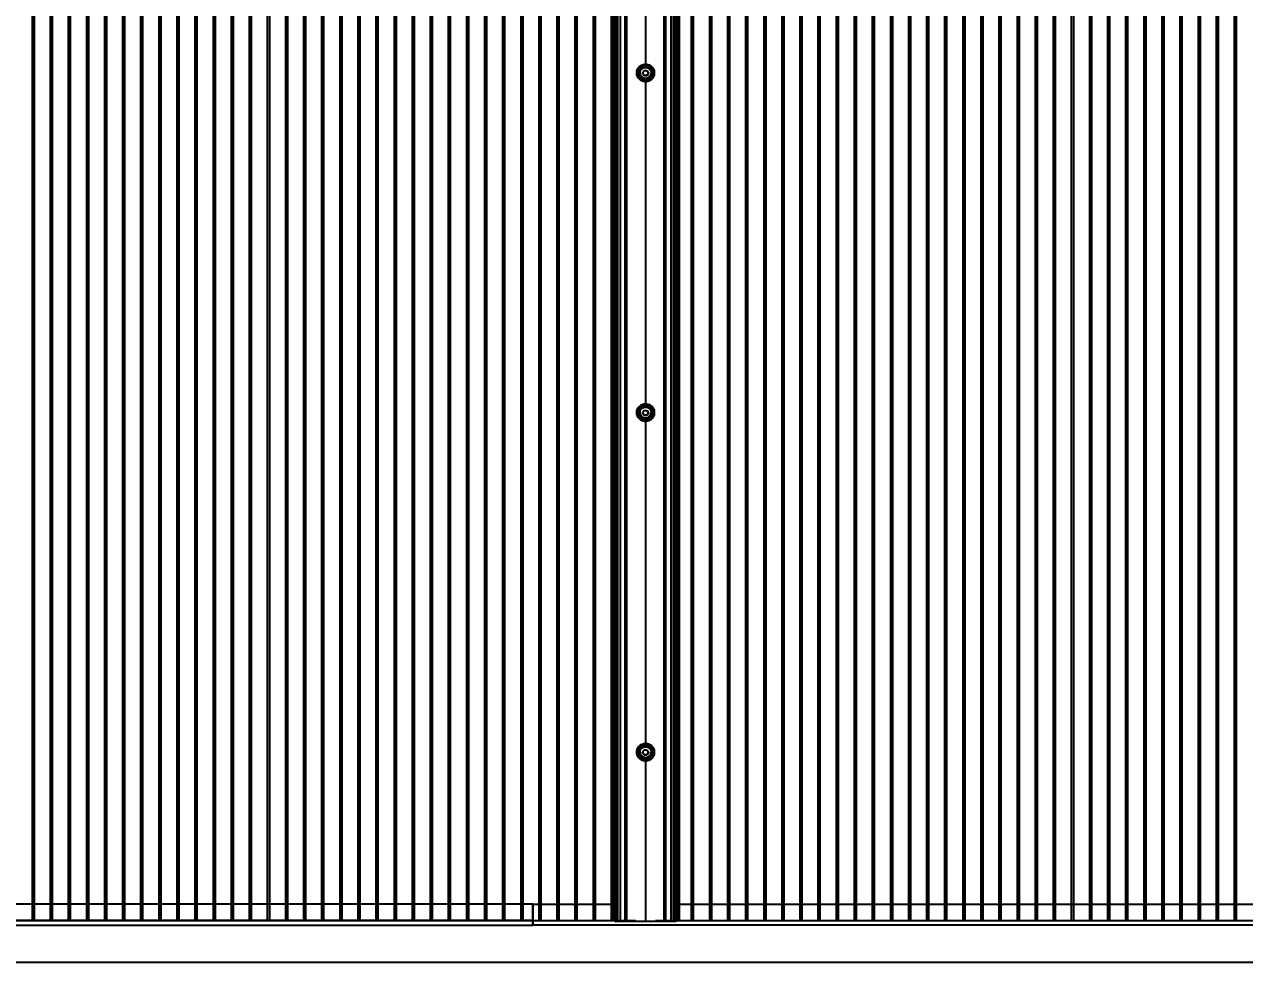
# Model space of a CAD drawing. Header units: millimetres. Extents: x 4625 to 14334, y 16216 to 31562.
# Drawn here: x 7052 to 8265, y 28708 to 29645 of the extents above; entities that cross this region are included whole.
import ezdxf

# ---------------------------------------------------------------- set-up
doc = ezdxf.new("R2010")
doc.units = ezdxf.units.MM
doc.header["$LTSCALE"] = 3
doc.layers.add('Default', color=7, linetype='Continuous')
doc.styles.get("Standard").update_dxf_attribs({"font": 'arial.ttf'})
doc.dimstyles.new('MATEUSZ', dxfattribs={"dimtxt": 35, "dimasz": 16, "dimexe": 0.18, "dimexo": 0.0625, "dimgap": 0.09, "dimtad": 0, "dimdec": 0, "dimdsep": 46, "dimtxsty": 'Standard', "dimblk": 'DOT', "dimcen": 0.09, "dimse1": 1, "dimse2": 1, "dimadec": 0, "dimazin": 0, "dimtfac": 1, "dimtdec": 0, "dimtofl": 0, "dimtmove": 0, "dimatfit": 3, "dimfxl": 1, "dimtolj": 1, "dimtzin": 0, "dimlwd": 9, "dimlwe": 9, "dimarcsym": 0})

# ---------------------------------------------------------------- blocks, each defined once
blk = doc.blocks.new('_Dot')
at = {"color": 0, "linetype": 'ByBlock', "lineweight": -2}
blk.add_line((-0.5, 0), (-1, 0), dxfattribs=at)
at = {"color": 0, "linetype": 'ByBlock', "const_width": 0.5}
blk.add_lwpolyline([(-0.25, 0, 1), (0.25, 0, 1)], format="xyb", close=True, dxfattribs=at)
blk = doc.blocks.new('*D31')
at = {"color": 0, "lineweight": 9, "transparency": 16777216}
for p, q in [((5803.9, 26303.4), (9576.2, 26303.4)), ((13713.7, 26303.4), (9941.4, 26303.4))]:
    blk.add_line(p, q, dxfattribs=at)
at = {"layer": 'Defpoints', "color": 0, "transparency": 16777216}
for p in [(5787.9, 28730), (13729.7, 28730), (13729.7, 26303.4)]:
    blk.add_point(p, dxfattribs=at)
at = {"color": 0, "lineweight": 9, "transparency": 16777216, "xscale": 16, "yscale": 16, "zscale": 16, "rotation": 180}
blk.add_blockref('_Dot', (5787.9, 26303.4), dxfattribs=at)
at = {"color": 0, "lineweight": 9, "transparency": 16777216, "xscale": 16, "yscale": 16, "zscale": 16}
blk.add_blockref('_Dot', (13729.7, 26303.4), dxfattribs=at)
at = {"color": 0, "transparency": 16777216, "insert": (9758.8, 26303.4), "char_height": 123, "attachment_point": 5}
blk.add_mtext('\\A1;7942', dxfattribs=at)

msp = doc.modelspace()

# ---------------------------------------------------------------- linework, layer by layer
at = {"layer": 'Default'}
for p, q in [((7059.6, 28753.2), (7059.6, 30572.7)), ((7061.6, 28753.2), (7061.6, 30572.7)), ((7077.6, 28753.2), (7077.6, 30572.7)), ((7079.6, 28753.2), (7079.6, 30572.7)), ((7095.6, 28753.2), (7095.6, 30572.7)), ((7097.6, 28753.2), (7097.6, 30572.7)), ((7113.6, 28753.2), (7113.6, 30572.7)), ((7115.6, 28753.2), (7115.6, 30572.7)), ((7131.6, 28753.2), (7131.6, 30572.7)), ((7133.6, 28753.2), (7133.6, 30572.7)), ((7149.6, 28753.2), (7149.6, 30572.7)), ((7151.6, 28753.2), (7151.6, 30572.7)), ((7167.6, 28753.2), (7167.6, 30572.7)), ((7169.6, 28753.2), (7169.6, 30572.7)), ((7185.6, 28753.2), (7185.6, 30572.7)), ((7187.6, 28753.2), (7187.6, 30572.7)), ((7203.6, 28753.2), (7203.6, 30572.7)), ((7205.6, 28753.2), (7205.6, 30572.7)), ((7221.6, 28753.2), (7221.6, 30572.7)), ((7223.6, 28753.2), (7223.6, 30572.7)), ((7239.6, 28753.2), (7239.6, 30572.7)), ((7241.6, 28753.2), (7241.6, 30572.7)), ((7257.6, 28753.2), (7257.6, 30572.7)), ((7259.6, 28753.2), (7259.6, 30572.7)), ((7275.6, 28753.2), (7275.6, 30572.7)), ((7277.6, 28753.2), (7277.6, 30572.7)), ((7293.6, 28753.2), (7293.6, 30572.7)), ((7295.6, 28753.2), (7295.6, 30572.7)), ((7311.6, 28753.2), (7311.6, 30572.7)), ((7313.6, 28753.2), (7313.6, 30572.7)), ((7329.6, 28753.2), (7329.6, 30572.7)), ((7331.6, 28753.2), (7331.6, 30572.7)), ((7347.6, 28753.2), (7347.6, 30572.7)), ((7349.6, 28753.2), (7349.6, 30572.7)), ((7365.6, 28753.2), (7365.6, 30572.7)), ((7367.6, 28753.2), (7367.6, 30572.7)), ((7383.6, 28753.2), (7383.6, 30572.7)), ((7385.6, 28753.2), (7385.6, 30572.7)), ((7401.6, 28753.2), (7401.6, 30572.7)), ((7403.6, 28753.2), (7403.6, 30572.7)), ((7419.6, 28753.2), (7419.6, 30572.7)), ((7421.6, 28753.2), (7421.6, 30572.7)), ((7437.6, 28753.2), (7437.6, 30572.7)), ((7439.6, 28753.2), (7439.6, 30572.7)), ((7455.6, 28753.2), (7455.6, 30572.7)), ((7457.6, 28753.2), (7457.6, 30572.7)), ((7473.6, 28753.2), (7473.6, 30572.7)), ((7475.6, 28753.2), (7475.6, 30572.7)), ((7491.6, 28753.2), (7491.6, 30572.7)), ((7493.6, 28753.2), (7493.6, 30572.7)), ((7509.6, 28753.2), (7509.6, 30572.7)), ((7511.6, 28753.2), (7511.6, 30572.7)), ((7527.6, 28753.2), (7527.6, 30572.7)), ((7529.6, 28753.2), (7529.6, 30572.7)), ((7545.6, 28753.2), (7545.6, 30572.7)), ((7547.6, 28753.2), (7547.6, 30572.7)), ((7563.6, 28753.2), (7563.6, 30572.7)), ((7565.6, 28753.2), (7565.6, 30572.7)), ((7581.6, 28753.2), (7581.6, 30572.7)), ((7583.6, 28753.2), (7583.6, 30572.7)), ((7599.6, 28753.2), (7599.6, 30572.7)), ((7601.6, 28753.2), (7601.6, 30572.7)), ((7617.6, 28753.2), (7617.6, 30572.7)), ((7619.6, 28753.2), (7619.6, 30572.7)), ((7635.6, 28753.2), (7635.6, 30572.7)), ((7636, 28753), (7636, 30572.6)), ((7703, 30572.6), (7703, 28753)), ((7715.3, 28753.2), (7715.3, 30572.7)), ((7717.3, 28753.2), (7717.3, 30572.7)), ((7733.3, 28753.2), (7733.3, 30572.7)), ((7735.3, 28753.2), (7735.3, 30572.7)), ((7751.3, 28753.2), (7751.3, 30572.7)), ((7753.3, 28753.2), (7753.3, 30572.7)), ((7769.3, 28753.2), (7769.3, 30572.7)), ((7771.3, 28753.2), (7771.3, 30572.7)), ((7787.3, 28753.2), (7787.3, 30572.7)), ((7789.3, 28753.2), (7789.3, 30572.7)), ((7805.3, 28753.2), (7805.3, 30572.7)), ((7807.3, 28753.2), (7807.3, 30572.7)), ((7823.3, 28753.2), (7823.3, 30572.7)), ((7825.3, 28753.2), (7825.3, 30572.7)), ((7841.3, 28753.2), (7841.3, 30572.7)), ((7843.3, 28753.2), (7843.3, 30572.7)), ((7859.3, 28753.2), (7859.3, 30572.7)), ((7861.3, 28753.2), (7861.3, 30572.7)), ((7877.3, 28753.2), (7877.3, 30572.7)), ((7879.3, 28753.2), (7879.3, 30572.7)), ((7895.3, 28753.2), (7895.3, 30572.7)), ((7897.3, 28753.2), (7897.3, 30572.7)), ((7913.3, 28753.2), (7913.3, 30572.7)), ((7915.3, 28753.2), (7915.3, 30572.7)), ((7931.3, 28753.2), (7931.3, 30572.7)), ((7933.3, 28753.2), (7933.3, 30572.7)), ((7949.3, 28753.2), (7949.3, 30572.7)), ((7951.3, 28753.2), (7951.3, 30572.7)), ((7967.3, 28753.2), (7967.3, 30572.7)), ((7969.3, 28753.2), (7969.3, 30572.7)), ((7985.3, 28753.2), (7985.3, 30572.7)), ((7987.3, 28753.2), (7987.3, 30572.7)), ((8003.3, 28753.2), (8003.3, 30572.7)), ((8005.3, 28753.2), (8005.3, 30572.7)), ((8021.3, 28753.2), (8021.3, 30572.7)), ((8023.3, 28753.2), (8023.3, 30572.7)), ((8039.3, 28753.2), (8039.3, 30572.7)), ((8041.3, 28753.2), (8041.3, 30572.7)), ((8057.3, 28753.2), (8057.3, 30572.7)), ((8059.3, 28753.2), (8059.3, 30572.7)), ((8075.3, 28753.2), (8075.3, 30572.7)), ((8077.3, 28753.2), (8077.3, 30572.7)), ((8093.3, 28753.2), (8093.3, 30572.7)), ((8095.3, 28753.2), (8095.3, 30572.7)), ((8111.3, 28753.2), (8111.3, 30572.7)), ((8113.3, 28753.2), (8113.3, 30572.7)), ((8129.3, 28753.2), (8129.3, 30572.7)), ((8131.3, 28753.2), (8131.3, 30572.7)), ((8147.3, 28753.2), (8147.3, 30572.7)), ((8149.3, 28753.2), (8149.3, 30572.7)), ((8165.3, 28753.2), (8165.3, 30572.7)), ((8167.3, 28753.2), (8167.3, 30572.7)), ((8183.3, 28753.2), (8183.3, 30572.7)), ((8185.3, 28753.2), (8185.3, 30572.7)), ((8201.3, 28753.2), (8201.3, 30572.7)), ((8203.3, 28753.2), (8203.3, 30572.7)), ((8219.3, 28753.2), (8219.3, 30572.7)), ((8221.3, 28753.2), (8221.3, 30572.7)), ((8237.3, 28753.2), (8237.3, 30572.7)), ((8239.3, 28753.2), (8239.3, 30572.7)), ((8255.3, 28753.2), (8255.3, 30572.7)), ((8257.3, 28753.2), (8257.3, 30572.7)), ((7638, 28752.6), (7638, 30572.1)), ((7639.5, 28752.2), (7639.5, 30571.7)), ((7639.6, 28752.4), (7639.6, 30572)), ((7640.3, 28752.1), (7640.3, 30571.6)), ((7641.2, 28752.4), (7641.2, 30572)), ((7641.2, 28752.2), (7641.2, 30571.8)), ((7641.7, 28752.5), (7641.7, 30572)), ((7642, 28752.4), (7642, 30572)), ((7644.5, 28752.3), (7644.5, 30571.9)), ((7649.2, 28752.2), (7649.2, 30571.7)), ((7651, 28752.2), (7651, 30571.7)), ((7688, 28752.2), (7688, 30571.7)), ((7689.7, 28752.2), (7689.7, 30571.7)), ((7694.5, 30571.9), (7694.5, 28752.3)), ((7697, 30572), (7697, 28752.4)), ((7697.7, 28752.4), (7697.7, 30572)), ((7697.7, 28752.2), (7697.7, 30571.8)), ((7698.7, 28752.1), (7698.7, 30571.6)), ((7699.4, 30572), (7699.4, 28752.4)), ((7699.5, 28752.2), (7699.5, 30571.7)), ((7701, 30572.1), (7701, 28752.6)), ((7669.5, 29730.5), (7669.5, 29601.8)), ((7660.7, 29596.2), (7660.7, 29596.3)), ((7666.6, 29596.2), (7668, 29598.7)), ((7668, 29593.7), (7666.6, 29596.2)), ((7668, 29598.7), (7670.9, 29598.7)), ((7670.9, 29593.7), (7668, 29593.7)), ((7669.5, 29590.8), (7669.5, 29263.9)), ((7670.9, 29598.7), (7672.4, 29596.2)), ((7672.4, 29596.2), (7670.9, 29593.7)), ((7678.2, 29596.3), (7678.2, 29596.2)), ((7666.6, 29258.3), (7668, 29260.8)), ((7668, 29255.8), (7666.6, 29258.3)), ((7670.9, 29255.8), (7668, 29255.8)), ((7669.5, 29252.9), (7669.5, 28926)), ((7670.9, 29260.8), (7672.4, 29258.3)), ((7672.4, 29258.3), (7670.9, 29255.8)), ((7668, 28922.9), (7670.9, 28922.9)), ((7668, 28917.9), (7666.6, 28920.4)), ((7670.9, 28917.9), (7668, 28917.9)), ((7669.5, 28915), (7669.5, 28751.9)), ((7672.4, 28920.4), (7670.9, 28917.9)), ((7557.3, 28769.3), (6863, 28769.3)), ((7557.3, 28769.3), (7640.3, 28769.3)), ((7557.3, 28748.4), (7557.3, 28769.3)), ((7557.3, 28769.3), (7557.3, 28765.6)), ((7557.3, 28769.3), (7557.3, 28748.4)), ((7557.3, 28765.6), (7557.3, 28769.3)), ((7557.3, 28765.6), (7557.3, 28753)), ((7557.3, 28753), (7557.3, 28765.6)), ((7698.7, 28769.3), (8475.9, 28769.3)), ((6843.6, 28753), (7659.6, 28753)), ((7557.3, 28753.2), (6861.8, 28753.2)), ((7557.3, 28753.2), (7641.4, 28753.2)), ((7557.3, 28753.2), (7557.3, 28751.9)), ((7557.3, 28751.9), (7557.3, 28753.2)), ((7638, 28752.6), (7636, 28753)), ((7639.6, 28752.4), (7638, 28752.6)), ((7639.5, 28752.5), (7639.5, 28752.2)), ((7641.2, 28752.2), (7641.2, 28752.4)), ((7644.5, 28752.3), (7642, 28752.4)), ((7647, 28752.4), (7644.5, 28752.3)), ((7649.2, 28752.4), (7649.2, 28752.2)), ((7651, 28752.2), (7651, 28752.5)), ((7679.3, 28753), (8495.3, 28753)), ((7688, 28752.2), (7688, 28752.5)), ((7689.7, 28752.4), (7689.7, 28752.2)), ((7694.5, 28752.3), (7692, 28752.4)), ((7697, 28752.4), (7694.5, 28752.3)), ((7697.7, 28752.2), (7697.7, 28752.4)), ((7698.7, 28753.2), (8477.1, 28753.2)), ((7701, 28752.6), (7699.4, 28752.4)), ((7699.5, 28752.5), (7699.5, 28752.2)), ((7703, 28753), (7701, 28752.6)), ((5960.3, 28748.4), (7557.3, 28748.4)), ((7557.3, 28751.7), (7557.3, 28749.8)), ((7557.3, 28749.8), (7557.3, 28751.7)), ((13557.3, 28748.4), (7557.3, 28748.4)), ((5960.3, 28711.6), (11960.3, 28711.6))]:
    msp.add_line(p, q, dxfattribs=at)
for points in [[(7661.4, 29593.1, 0), (7661, 29594.1, 0), (7660.8, 29595.1, 0), (7660.7, 29596.1, 0), (7660.8, 29597.1, 0), (7660.9, 29598.1, 0), (7661.2, 29599.1, 0), (7661.6, 29600.1, 0), (7662.1, 29601.1, 0), (7662.8, 29602, 0), (7663.6, 29602.8, 0), (7664.5, 29603.5, 0), (7665.4, 29604.1, 0), (7666.4, 29604.5, 0), (7667.5, 29604.8, 0), (7668.5, 29605, 0), (7669.5, 29605.1, 0)], [(7664, 29596.3, 0), (7664, 29596.9, 0), (7664.1, 29597.4, 0), (7664.2, 29597.9, 0), (7664.4, 29598.4, 0), (7664.6, 29598.9, 0), (7664.9, 29599.4, 0), (7665.2, 29599.8, 0), (7665.6, 29600.2, 0), (7666, 29600.6, 0), (7666.4, 29600.9, 0), (7666.9, 29601.2, 0), (7667.4, 29601.4, 0), (7667.9, 29601.6, 0), (7668.4, 29601.7, 0), (7668.9, 29601.8, 0), (7669.5, 29601.8, 0)], [(7669.5, 29605.1, 0), (7670.6, 29605, 0), (7671.7, 29604.8, 0), (7672.9, 29604.4, 0), (7674, 29603.8, 0), (7675.1, 29603.1, 0), (7676, 29602.2, 0), (7676.8, 29601.2, 0), (7677.4, 29600.1, 0), (7677.8, 29598.9, 0), (7678.1, 29597.8, 0), (7678.2, 29596.6, 0), (7678.2, 29595.5, 0), (7678, 29594.4, 0), (7677.7, 29593.2, 0), (7677.1, 29592.1, 0), (7676.4, 29591, 0)], [(7669.5, 29601.8, 0), (7670, 29601.8, 0), (7670.5, 29601.7, 0), (7671.1, 29601.6, 0), (7671.6, 29601.4, 0), (7672.1, 29601.2, 0), (7672.5, 29600.9, 0), (7673, 29600.6, 0), (7673.4, 29600.2, 0), (7673.7, 29599.8, 0), (7674, 29599.4, 0), (7674.3, 29598.9, 0), (7674.6, 29598.4, 0), (7674.7, 29597.9, 0), (7674.9, 29597.4, 0), (7674.9, 29596.9, 0), (7675, 29596.3, 0)], [(7664, 29596.5, 0), (7664, 29596, 0), (7664.1, 29595.4, 0), (7664.2, 29594.9, 0), (7664.4, 29594.4, 0), (7664.6, 29593.9, 0), (7664.9, 29593.4, 0), (7665.2, 29593, 0), (7665.6, 29592.6, 0), (7666, 29592.2, 0), (7666.4, 29591.9, 0), (7666.9, 29591.6, 0), (7667.4, 29591.4, 0), (7667.9, 29591.2, 0), (7668.4, 29591.1, 0), (7668.9, 29591, 0), (7669.5, 29591, 0), (7670, 29591, 0), (7670.5, 29591.1, 0), (7671.1, 29591.2, 0), (7671.6, 29591.4, 0), (7672.1, 29591.6, 0), (7672.5, 29591.9, 0), (7673, 29592.2, 0), (7673.4, 29592.6, 0), (7673.7, 29593, 0), (7674, 29593.4, 0), (7674.3, 29593.9, 0), (7674.6, 29594.4, 0), (7674.7, 29594.9, 0), (7674.9, 29595.4, 0), (7674.9, 29596, 0), (7675, 29596.5, 0)], [(7669.5, 29590.8, 0), (7668.9, 29590.9, 0), (7668.4, 29590.9, 0), (7667.9, 29591.1, 0), (7667.4, 29591.3, 0), (7666.9, 29591.5, 0), (7666.4, 29591.8, 0), (7666, 29592.1, 0), (7665.6, 29592.5, 0), (7665.2, 29592.8, 0), (7664.9, 29593.3, 0), (7664.6, 29593.7, 0), (7664.4, 29594.2, 0), (7664.2, 29594.8, 0), (7664.1, 29595.3, 0), (7664, 29595.8, 0), (7664, 29596.3, 0)], [(7666.6, 29596.1, 0), (7668, 29598.6, 0)], [(7668, 29593.6, 0), (7666.6, 29596.1, 0)], [(7668, 29598.6, 0), (7670.9, 29598.6, 0)], [(7670.9, 29593.6, 0), (7668, 29593.6, 0)], [(7675, 29596.3, 0), (7674.9, 29595.8, 0), (7674.9, 29595.3, 0), (7674.7, 29594.8, 0), (7674.6, 29594.2, 0), (7674.3, 29593.7, 0), (7674, 29593.3, 0), (7673.7, 29592.8, 0), (7673.4, 29592.5, 0), (7673, 29592.1, 0), (7672.5, 29591.8, 0), (7672.1, 29591.5, 0), (7671.6, 29591.3, 0), (7671.1, 29591.1, 0), (7670.5, 29590.9, 0), (7670, 29590.9, 0), (7669.5, 29590.8, 0)], [(7670.9, 29598.6, 0), (7672.4, 29596.1, 0)], [(7672.4, 29596.1, 0), (7670.9, 29593.6, 0)], [(7660.8, 29257.7, 0), (7660.7, 29258.5, 0), (7660.8, 29259.3, 0), (7660.9, 29260.2, 0), (7661.1, 29261, 0), (7661.5, 29261.9, 0), (7661.9, 29262.7, 0), (7662.4, 29263.5, 0), (7663, 29264.3, 0), (7663.7, 29264.9, 0), (7664.4, 29265.5, 0), (7665.2, 29266, 0), (7666.1, 29266.4, 0), (7666.9, 29266.8, 0), (7667.8, 29267, 0), (7668.6, 29267.1, 0), (7669.5, 29267.1, 0)], [(7664, 29258.4, 0), (7664, 29258.9, 0), (7664.1, 29259.5, 0), (7664.2, 29260, 0), (7664.4, 29260.5, 0), (7664.6, 29261, 0), (7664.9, 29261.5, 0), (7665.2, 29261.9, 0), (7665.6, 29262.3, 0), (7666, 29262.6, 0), (7666.4, 29263, 0), (7666.9, 29263.2, 0), (7667.4, 29263.5, 0), (7667.9, 29263.7, 0), (7668.4, 29263.8, 0), (7668.9, 29263.9, 0), (7669.5, 29263.9, 0)], [(7669.5, 29267.1, 0), (7670.4, 29267.1, 0), (7671.4, 29266.9, 0), (7672.3, 29266.6, 0), (7673.3, 29266.3, 0), (7674.2, 29265.7, 0), (7675.1, 29265.1, 0), (7675.9, 29264.4, 0), (7676.5, 29263.5, 0), (7677.1, 29262.7, 0), (7677.6, 29261.7, 0), (7677.9, 29260.8, 0), (7678.1, 29259.8, 0), (7678.2, 29258.8, 0), (7678.2, 29257.9, 0), (7678.1, 29257, 0), (7677.9, 29256, 0)], [(7669.5, 29263.9, 0), (7670, 29263.9, 0), (7670.5, 29263.8, 0), (7671.1, 29263.7, 0), (7671.6, 29263.5, 0), (7672.1, 29263.2, 0), (7672.5, 29263, 0), (7673, 29262.6, 0), (7673.4, 29262.3, 0), (7673.7, 29261.9, 0), (7674, 29261.5, 0), (7674.3, 29261, 0), (7674.6, 29260.5, 0), (7674.7, 29260, 0), (7674.9, 29259.5, 0), (7674.9, 29258.9, 0), (7675, 29258.4, 0)], [(7664, 29258.5, 0), (7664, 29258, 0), (7664.1, 29257.5, 0), (7664.2, 29257, 0), (7664.4, 29256.4, 0), (7664.6, 29256, 0), (7664.9, 29255.5, 0), (7665.2, 29255.1, 0), (7665.6, 29254.7, 0), (7666, 29254.3, 0), (7666.4, 29254, 0), (7666.9, 29253.7, 0), (7667.4, 29253.5, 0), (7667.9, 29253.3, 0), (7668.4, 29253.2, 0), (7668.9, 29253.1, 0), (7669.5, 29253.1, 0), (7670, 29253.1, 0), (7670.5, 29253.2, 0), (7671.1, 29253.3, 0), (7671.6, 29253.5, 0), (7672.1, 29253.7, 0), (7672.5, 29254, 0), (7673, 29254.3, 0), (7673.4, 29254.7, 0), (7673.7, 29255.1, 0), (7674, 29255.5, 0), (7674.3, 29256, 0), (7674.6, 29256.4, 0), (7674.7, 29257, 0), (7674.9, 29257.5, 0), (7674.9, 29258, 0), (7675, 29258.5, 0)], [(7669.5, 29252.9, 0), (7668.9, 29252.9, 0), (7668.4, 29253, 0), (7667.9, 29253.2, 0), (7667.4, 29253.3, 0), (7666.9, 29253.6, 0), (7666.4, 29253.9, 0), (7666, 29254.2, 0), (7665.6, 29254.5, 0), (7665.2, 29254.9, 0), (7664.9, 29255.3, 0), (7664.6, 29255.8, 0), (7664.4, 29256.3, 0), (7664.2, 29256.8, 0), (7664.1, 29257.4, 0), (7664, 29257.9, 0), (7664, 29258.4, 0)], [(7672.5, 29250.2, 0), (7671.6, 29249.9, 0), (7670.8, 29249.8, 0), (7670, 29249.7, 0), (7669.2, 29249.7, 0), (7668.4, 29249.7, 0), (7667.5, 29249.9, 0), (7666.7, 29250.1, 0), (7665.9, 29250.5, 0)], [(7666.6, 29258.1, 0), (7668, 29260.6, 0)], [(7668, 29255.6, 0), (7666.6, 29258.1, 0)], [(7668, 29260.6, 0), (7670.9, 29260.6, 0)], [(7670.9, 29255.6, 0), (7668, 29255.6, 0)], [(7675, 29258.4, 0), (7674.9, 29257.9, 0), (7674.9, 29257.4, 0), (7674.7, 29256.8, 0), (7674.6, 29256.3, 0), (7674.3, 29255.8, 0), (7674, 29255.3, 0), (7673.7, 29254.9, 0), (7673.4, 29254.5, 0), (7673, 29254.2, 0), (7672.5, 29253.9, 0), (7672.1, 29253.6, 0), (7671.6, 29253.3, 0), (7671.1, 29253.2, 0), (7670.5, 29253, 0), (7670, 29252.9, 0), (7669.5, 29252.9, 0)], [(7670.9, 29260.6, 0), (7672.4, 29258.1, 0)], [(7672.4, 29258.1, 0), (7670.9, 29255.6, 0)], [(7661.9, 28916.2, 0), (7661.3, 28917.2, 0), (7661, 28918.3, 0), (7660.8, 28919.4, 0), (7660.7, 28920.5, 0), (7660.8, 28921.5, 0), (7661, 28922.6, 0), (7661.3, 28923.7, 0), (7661.8, 28924.7, 0), (7662.5, 28925.7, 0), (7663.3, 28926.6, 0), (7664.2, 28927.4, 0), (7665.2, 28928.1, 0), (7666.2, 28928.6, 0), (7667.3, 28928.9, 0), (7668.4, 28929.1, 0), (7669.5, 28929.2, 0)], [(7664, 28920.5, 0), (7664, 28921, 0), (7664.1, 28921.5, 0), (7664.2, 28922.1, 0), (7664.4, 28922.6, 0), (7664.6, 28923.1, 0), (7664.9, 28923.5, 0), (7665.2, 28924, 0), (7665.6, 28924.4, 0), (7666, 28924.7, 0), (7666.4, 28925, 0), (7666.9, 28925.3, 0), (7667.4, 28925.5, 0), (7667.9, 28925.7, 0), (7668.4, 28925.9, 0), (7668.9, 28925.9, 0), (7669.5, 28926, 0)], [(7666.6, 28920.2, 0), (7668, 28922.7, 0)], [(7668, 28922.7, 0), (7670.9, 28922.7, 0)], [(7669.5, 28929.2, 0), (7670.4, 28929.2, 0), (7671.4, 28929, 0), (7672.5, 28928.7, 0), (7673.4, 28928.3, 0), (7674.4, 28927.7, 0), (7675.3, 28927, 0), (7676.1, 28926.2, 0), (7676.7, 28925.3, 0), (7677.3, 28924.4, 0), (7677.7, 28923.4, 0), (7678, 28922.4, 0), (7678.2, 28921.4, 0), (7678.2, 28920.4, 0), (7678.2, 28919.5, 0), (7678, 28918.5, 0), (7677.7, 28917.5, 0)], [(7669.5, 28926, 0), (7670, 28925.9, 0), (7670.5, 28925.9, 0), (7671.1, 28925.7, 0), (7671.6, 28925.5, 0), (7672.1, 28925.3, 0), (7672.5, 28925, 0), (7673, 28924.7, 0), (7673.4, 28924.4, 0), (7673.7, 28924, 0), (7674, 28923.5, 0), (7674.3, 28923.1, 0), (7674.6, 28922.6, 0), (7674.7, 28922.1, 0), (7674.9, 28921.5, 0), (7674.9, 28921, 0), (7675, 28920.5, 0)], [(7670.9, 28922.7, 0), (7672.4, 28920.2, 0)], [(7664, 28920.6, 0), (7664, 28920.1, 0), (7664.1, 28919.6, 0), (7664.2, 28919, 0), (7664.4, 28918.5, 0), (7664.6, 28918, 0), (7664.9, 28917.6, 0), (7665.2, 28917.1, 0), (7665.6, 28916.7, 0), (7666, 28916.4, 0), (7666.4, 28916.1, 0), (7666.9, 28915.8, 0), (7667.4, 28915.5, 0), (7667.9, 28915.4, 0), (7668.4, 28915.2, 0), (7668.9, 28915.2, 0), (7669.5, 28915.1, 0), (7670, 28915.2, 0), (7670.5, 28915.2, 0), (7671.1, 28915.4, 0), (7671.6, 28915.5, 0), (7672.1, 28915.8, 0), (7672.5, 28916.1, 0), (7673, 28916.4, 0), (7673.4, 28916.7, 0), (7673.7, 28917.1, 0), (7674, 28917.6, 0), (7674.3, 28918, 0), (7674.6, 28918.5, 0), (7674.7, 28919, 0), (7674.9, 28919.6, 0), (7674.9, 28920.1, 0), (7675, 28920.6, 0)], [(7669.5, 28915, 0), (7668.9, 28915, 0), (7668.4, 28915.1, 0), (7667.9, 28915.2, 0), (7667.4, 28915.4, 0), (7666.9, 28915.6, 0), (7666.4, 28915.9, 0), (7666, 28916.2, 0), (7665.6, 28916.6, 0), (7665.2, 28917, 0), (7664.9, 28917.4, 0), (7664.6, 28917.9, 0), (7664.4, 28918.4, 0), (7664.2, 28918.9, 0), (7664.1, 28919.4, 0), (7664, 28920, 0), (7664, 28920.5, 0)], [(7668, 28917.7, 0), (7666.6, 28920.2, 0)], [(7670.9, 28917.7, 0), (7668, 28917.7, 0)], [(7675, 28920.5, 0), (7674.9, 28920, 0), (7674.9, 28919.4, 0), (7674.7, 28918.9, 0), (7674.6, 28918.4, 0), (7674.3, 28917.9, 0), (7674, 28917.4, 0), (7673.7, 28917, 0), (7673.4, 28916.6, 0), (7673, 28916.2, 0), (7672.5, 28915.9, 0), (7672.1, 28915.6, 0), (7671.6, 28915.4, 0), (7671.1, 28915.2, 0), (7670.5, 28915.1, 0), (7670, 28915, 0), (7669.5, 28915, 0)], [(7672.4, 28920.2, 0), (7670.9, 28917.7, 0)], [(7639.5, 28752.2, 0), (7639.5, 28752.2, 0), (7639.5, 28752.2, 0), (7639.5, 28752.2, 0), (7639.5, 28752.2, 0), (7639.5, 28752.2, 0), (7639.5, 28752.2, 0), (7639.5, 28752.2, 0), (7639.5, 28752.1, 0), (7639.5, 28752.1, 0), (7639.5, 28752.1, 0), (7639.5, 28752.1, 0), (7639.6, 28752.1, 0), (7640.3, 28752.1, 0)], [(7669.5, 28751.9, 0), (7640.3, 28752.1, 0)], [(7698.7, 28752.1, 0), (7669.5, 28751.9, 0)], [(7699.5, 28752.2, 0), (7699.5, 28752.2, 0), (7699.5, 28752.2, 0), (7699.5, 28752.2, 0), (7699.5, 28752.2, 0), (7699.5, 28752.2, 0), (7699.5, 28752.2, 0), (7699.5, 28752.2, 0), (7699.5, 28752.1, 0), (7699.5, 28752.1, 0), (7699.5, 28752.1, 0), (7699.4, 28752.1, 0), (7699.4, 28752.1, 0), (7698.7, 28752.1, 0)]]:
    msp.add_polyline3d(points, dxfattribs=at)
for points in [[(7669.5, 29605, 0), (7670.3, 29604.9, 0), (7671.1, 29604.8, 0), (7671.9, 29604.6, 0), (7672.7, 29604.4, 0), (7673.5, 29604, 0), (7674.3, 29603.5, 0), (7675, 29603, 0), (7675.7, 29602.4, 0), (7676.3, 29601.7, 0), (7676.8, 29601, 0), (7677.2, 29600.3, 0), (7677.6, 29599.5, 0), (7677.9, 29598.6, 0), (7678.1, 29597.8, 0), (7678.2, 29597, 0), (7678.2, 29596.2, 0), (7678.2, 29595.5, 0), (7678.1, 29594.7, 0), (7677.9, 29593.8, 0), (7677.6, 29593, 0), (7677.2, 29592.2, 0), (7676.8, 29591.5, 0), (7676.3, 29590.7, 0), (7675.7, 29590.1, 0), (7675, 29589.5, 0), (7674.3, 29588.9, 0), (7673.5, 29588.5, 0), (7672.7, 29588.1, 0), (7671.9, 29587.9, 0), (7671.1, 29587.7, 0), (7670.3, 29587.6, 0), (7669.5, 29587.5, 0), (7668.7, 29587.6, 0), (7667.9, 29587.7, 0), (7667.1, 29587.9, 0), (7666.3, 29588.1, 0), (7665.5, 29588.5, 0), (7664.7, 29588.9, 0), (7664, 29589.5, 0), (7663.3, 29590.1, 0), (7662.7, 29590.7, 0), (7662.2, 29591.5, 0), (7661.7, 29592.2, 0), (7661.3, 29593, 0), (7661.1, 29593.8, 0), (7660.9, 29594.7, 0), (7660.8, 29595.5, 0), (7660.7, 29596.2, 0), (7660.8, 29597, 0), (7660.9, 29597.8, 0), (7661.1, 29598.6, 0), (7661.3, 29599.5, 0), (7661.7, 29600.3, 0), (7662.2, 29601, 0), (7662.7, 29601.7, 0), (7663.3, 29602.4, 0), (7664, 29603, 0), (7664.7, 29603.5, 0), (7665.5, 29604, 0), (7666.3, 29604.4, 0), (7667.1, 29604.6, 0), (7667.9, 29604.8, 0), (7668.7, 29604.9, 0)], [(7669.5, 29603.2, 0), (7670.1, 29603.2, 0), (7670.7, 29603.1, 0), (7671.4, 29603, 0), (7672.1, 29602.7, 0), (7672.7, 29602.4, 0), (7673.3, 29602.1, 0), (7673.9, 29601.7, 0), (7674.4, 29601.2, 0), (7674.9, 29600.6, 0), (7675.3, 29600.1, 0), (7675.7, 29599.5, 0), (7676, 29598.8, 0), (7676.2, 29598.2, 0), (7676.4, 29597.5, 0), (7676.4, 29596.9, 0), (7676.5, 29596.2, 0), (7676.4, 29595.6, 0), (7676.4, 29595, 0), (7676.2, 29594.3, 0), (7676, 29593.7, 0), (7675.7, 29593, 0), (7675.3, 29592.4, 0), (7674.9, 29591.8, 0), (7674.4, 29591.3, 0), (7673.9, 29590.8, 0), (7673.3, 29590.4, 0), (7672.7, 29590, 0), (7672.1, 29589.8, 0), (7671.4, 29589.5, 0), (7670.7, 29589.4, 0), (7670.1, 29589.3, 0), (7669.5, 29589.3, 0), (7668.8, 29589.3, 0), (7668.2, 29589.4, 0), (7667.5, 29589.5, 0), (7666.9, 29589.8, 0), (7666.3, 29590, 0), (7665.6, 29590.4, 0), (7665.1, 29590.8, 0), (7664.5, 29591.3, 0), (7664, 29591.8, 0), (7663.6, 29592.4, 0), (7663.3, 29593, 0), (7663, 29593.7, 0), (7662.7, 29594.3, 0), (7662.6, 29595, 0), (7662.5, 29595.6, 0), (7662.5, 29596.2, 0), (7662.5, 29596.9, 0), (7662.6, 29597.5, 0), (7662.7, 29598.2, 0), (7663, 29598.8, 0), (7663.3, 29599.5, 0), (7663.6, 29600.1, 0), (7664, 29600.6, 0), (7664.5, 29601.2, 0), (7665.1, 29601.7, 0), (7665.6, 29602.1, 0), (7666.3, 29602.4, 0), (7666.9, 29602.7, 0), (7667.5, 29603, 0), (7668.2, 29603.1, 0), (7668.8, 29603.2, 0)], [(7669.5, 29267, 0), (7670.3, 29267, 0), (7671.1, 29266.9, 0), (7671.9, 29266.7, 0), (7672.7, 29266.4, 0), (7673.5, 29266.1, 0), (7674.3, 29265.6, 0), (7675, 29265.1, 0), (7675.7, 29264.5, 0), (7676.3, 29263.8, 0), (7676.8, 29263.1, 0), (7677.2, 29262.3, 0), (7677.6, 29261.5, 0), (7677.9, 29260.7, 0), (7678.1, 29259.9, 0), (7678.2, 29259.1, 0), (7678.2, 29258.3, 0), (7678.2, 29257.5, 0), (7678.1, 29256.7, 0), (7677.9, 29255.9, 0), (7677.6, 29255.1, 0), (7677.2, 29254.3, 0), (7676.8, 29253.5, 0), (7676.3, 29252.8, 0), (7675.7, 29252.1, 0), (7675, 29251.5, 0), (7674.3, 29251, 0), (7673.5, 29250.6, 0), (7672.7, 29250.2, 0), (7671.9, 29249.9, 0), (7671.1, 29249.7, 0), (7670.3, 29249.6, 0), (7669.5, 29249.6, 0), (7668.7, 29249.6, 0), (7667.9, 29249.7, 0), (7667.1, 29249.9, 0), (7666.3, 29250.2, 0), (7665.5, 29250.6, 0), (7664.7, 29251, 0), (7664, 29251.5, 0), (7663.3, 29252.1, 0), (7662.7, 29252.8, 0), (7662.2, 29253.5, 0), (7661.7, 29254.3, 0), (7661.3, 29255.1, 0), (7661.1, 29255.9, 0), (7660.9, 29256.7, 0), (7660.8, 29257.5, 0), (7660.7, 29258.3, 0), (7660.8, 29259.1, 0), (7660.9, 29259.9, 0), (7661.1, 29260.7, 0), (7661.3, 29261.5, 0), (7661.7, 29262.3, 0), (7662.2, 29263.1, 0), (7662.7, 29263.8, 0), (7663.3, 29264.5, 0), (7664, 29265.1, 0), (7664.7, 29265.6, 0), (7665.5, 29266.1, 0), (7666.3, 29266.4, 0), (7667.1, 29266.7, 0), (7667.9, 29266.9, 0), (7668.7, 29267, 0)], [(7669.5, 29265.3, 0), (7670.1, 29265.3, 0), (7670.7, 29265.2, 0), (7671.4, 29265, 0), (7672.1, 29264.8, 0), (7672.7, 29264.5, 0), (7673.3, 29264.2, 0), (7673.9, 29263.7, 0), (7674.4, 29263.3, 0), (7674.9, 29262.7, 0), (7675.3, 29262.1, 0), (7675.7, 29261.5, 0), (7676, 29260.9, 0), (7676.2, 29260.2, 0), (7676.4, 29259.6, 0), (7676.4, 29258.9, 0), (7676.5, 29258.3, 0), (7676.4, 29257.7, 0), (7676.4, 29257, 0), (7676.2, 29256.4, 0), (7676, 29255.7, 0), (7675.7, 29255.1, 0), (7675.3, 29254.5, 0), (7674.9, 29253.9, 0), (7674.4, 29253.4, 0), (7673.9, 29252.9, 0), (7673.3, 29252.5, 0), (7672.7, 29252.1, 0), (7672.1, 29251.8, 0), (7671.4, 29251.6, 0), (7670.7, 29251.5, 0), (7670.1, 29251.4, 0), (7669.5, 29251.3, 0), (7668.8, 29251.4, 0), (7668.2, 29251.5, 0), (7667.5, 29251.6, 0), (7666.9, 29251.8, 0), (7666.3, 29252.1, 0), (7665.6, 29252.5, 0), (7665.1, 29252.9, 0), (7664.5, 29253.4, 0), (7664, 29253.9, 0), (7663.6, 29254.5, 0), (7663.3, 29255.1, 0), (7663, 29255.7, 0), (7662.7, 29256.4, 0), (7662.6, 29257, 0), (7662.5, 29257.7, 0), (7662.5, 29258.3, 0), (7662.5, 29258.9, 0), (7662.6, 29259.6, 0), (7662.7, 29260.2, 0), (7663, 29260.9, 0), (7663.3, 29261.5, 0), (7663.6, 29262.1, 0), (7664, 29262.7, 0), (7664.5, 29263.3, 0), (7665.1, 29263.7, 0), (7665.6, 29264.2, 0), (7666.3, 29264.5, 0), (7666.9, 29264.8, 0), (7667.5, 29265, 0), (7668.2, 29265.2, 0), (7668.8, 29265.3, 0)], [(7669.5, 28929.1, 0), (7670.3, 28929.1, 0), (7671.1, 28929, 0), (7671.9, 28928.8, 0), (7672.7, 28928.5, 0), (7673.5, 28928.1, 0), (7674.3, 28927.7, 0), (7675, 28927.2, 0), (7675.7, 28926.6, 0), (7676.3, 28925.9, 0), (7676.8, 28925.2, 0), (7677.2, 28924.4, 0), (7677.6, 28923.6, 0), (7677.9, 28922.8, 0), (7678.1, 28922, 0), (7678.2, 28921.2, 0), (7678.2, 28920.4, 0), (7678.2, 28919.6, 0), (7678.1, 28918.8, 0), (7677.9, 28918, 0), (7677.6, 28917.2, 0), (7677.2, 28916.4, 0), (7676.8, 28915.6, 0), (7676.3, 28914.9, 0), (7675.7, 28914.2, 0), (7675, 28913.6, 0), (7674.3, 28913.1, 0), (7673.5, 28912.6, 0), (7672.7, 28912.3, 0), (7671.9, 28912, 0), (7671.1, 28911.8, 0), (7670.3, 28911.7, 0), (7669.5, 28911.7, 0), (7668.7, 28911.7, 0), (7667.9, 28911.8, 0), (7667.1, 28912, 0), (7666.3, 28912.3, 0), (7665.5, 28912.6, 0), (7664.7, 28913.1, 0), (7664, 28913.6, 0), (7663.3, 28914.2, 0), (7662.7, 28914.9, 0), (7662.2, 28915.6, 0), (7661.7, 28916.4, 0), (7661.3, 28917.2, 0), (7661.1, 28918, 0), (7660.9, 28918.8, 0), (7660.8, 28919.6, 0), (7660.7, 28920.4, 0), (7660.8, 28921.2, 0), (7660.9, 28922, 0), (7661.1, 28922.8, 0), (7661.3, 28923.6, 0), (7661.7, 28924.4, 0), (7662.2, 28925.2, 0), (7662.7, 28925.9, 0), (7663.3, 28926.6, 0), (7664, 28927.2, 0), (7664.7, 28927.7, 0), (7665.5, 28928.1, 0), (7666.3, 28928.5, 0), (7667.1, 28928.8, 0), (7667.9, 28929, 0), (7668.7, 28929.1, 0)], [(7669.5, 28927.4, 0), (7670.1, 28927.3, 0), (7670.7, 28927.3, 0), (7671.4, 28927.1, 0), (7672.1, 28926.9, 0), (7672.7, 28926.6, 0), (7673.3, 28926.2, 0), (7673.9, 28925.8, 0), (7674.4, 28925.3, 0), (7674.9, 28924.8, 0), (7675.3, 28924.2, 0), (7675.7, 28923.6, 0), (7676, 28923, 0), (7676.2, 28922.3, 0), (7676.4, 28921.7, 0), (7676.4, 28921, 0), (7676.5, 28920.4, 0), (7676.4, 28919.8, 0), (7676.4, 28919.1, 0), (7676.2, 28918.5, 0), (7676, 28917.8, 0), (7675.7, 28917.2, 0), (7675.3, 28916.6, 0), (7674.9, 28916, 0), (7674.4, 28915.5, 0), (7673.9, 28915, 0), (7673.3, 28914.5, 0), (7672.7, 28914.2, 0), (7672.1, 28913.9, 0), (7671.4, 28913.7, 0), (7670.7, 28913.5, 0), (7670.1, 28913.4, 0), (7669.5, 28913.4, 0), (7668.8, 28913.4, 0), (7668.2, 28913.5, 0), (7667.5, 28913.7, 0), (7666.9, 28913.9, 0), (7666.3, 28914.2, 0), (7665.6, 28914.5, 0), (7665.1, 28915, 0), (7664.5, 28915.5, 0), (7664, 28916, 0), (7663.6, 28916.6, 0), (7663.3, 28917.2, 0), (7663, 28917.8, 0), (7662.7, 28918.5, 0), (7662.6, 28919.1, 0), (7662.5, 28919.8, 0), (7662.5, 28920.4, 0), (7662.5, 28921, 0), (7662.6, 28921.7, 0), (7662.7, 28922.3, 0), (7663, 28923, 0), (7663.3, 28923.6, 0), (7663.6, 28924.2, 0), (7664, 28924.8, 0), (7664.5, 28925.3, 0), (7665.1, 28925.8, 0), (7665.6, 28926.2, 0), (7666.3, 28926.6, 0), (7666.9, 28926.9, 0), (7667.5, 28927.1, 0), (7668.2, 28927.3, 0), (7668.8, 28927.3, 0)]]:
    msp.add_polyline3d(points, close=True, dxfattribs=at)

# ---------------------------------------------------------------- dimensions: what is measured, and where the dimension line sits
dim = msp.add_linear_dim(base=(13729.7, 26303.4), p1=(5787.9, 28730), p2=(13729.7, 28730), dimstyle='MATEUSZ', override={"dimtxt": 123})
dim.commit()
dim.dimension.update_dxf_attribs({"geometry": '*D31', "text_midpoint": (9758.8, 26303.4)})

doc.saveas('drawing.dxf')
